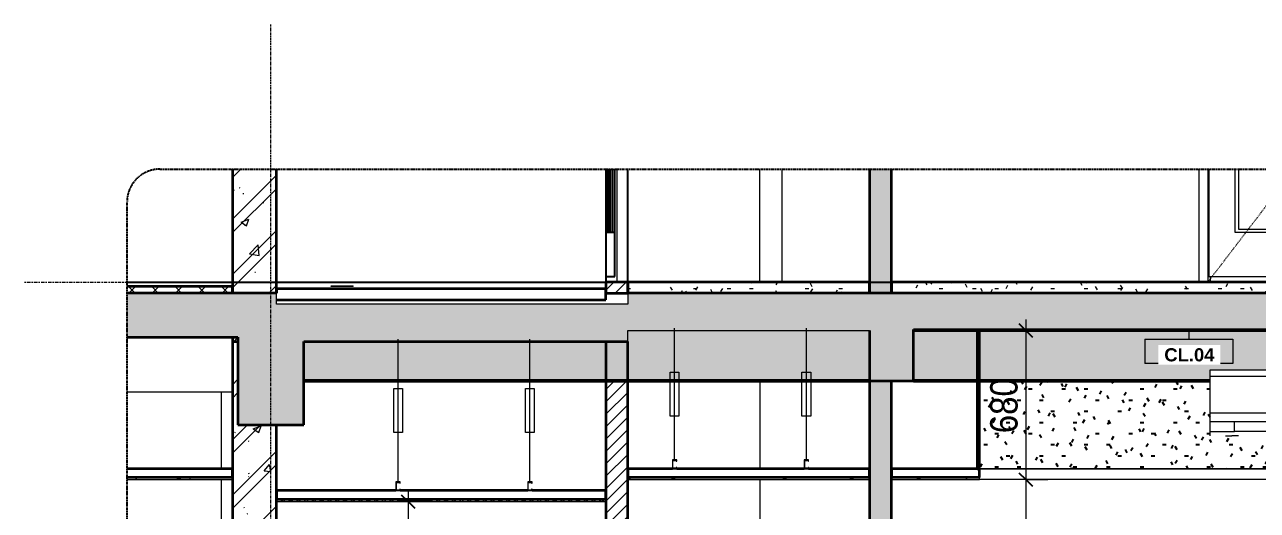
# Model space of a CAD drawing. Header units: millimetres. Extents: x 81424 to 264319, y 405 to 78637.
# Drawn here: x 149980 to 155592, y 4560 to 6774 of the extents above; entities that cross this region are included whole.
import ezdxf

# ---------------------------------------------------------------- set-up
doc = ezdxf.new("R2010")
doc.units = ezdxf.units.MM
for name, pattern in [('Centre', [31.75, 6.35, -4.7625, 15.875, -4.7625]), ('Dash', [6, 3, -3]), ('Grid Line', [22.225, 12.7, -3.175, 3.175, -3.175]), ('Hidden', [7.14375, 4.7625, -2.38125]), ('IMPORT-CENTER _2_', [40.64, 25.4, -5.08, 5.08, -5.08])]:
    doc.linetypes.add(name, pattern=pattern)
for name, color, linetype, lineweight in [('0-6', 130, 'Continuous', 5), ('A-ANNO-DIMS', 211, 'Continuous', 9), ('A-ANNO-DIMS-50', 211, 'Continuous', 9), ('A-CLNG', 13, 'Continuous', 18), ('A-CLNG-1', 250, 'Continuous', 35), ('A-CLNG-2', 7, 'Continuous', 18), ('A-CLNG-FNSH-1', 7, 'Continuous', 18), ('A-CLNG-IDEN', 151, 'Continuous', 9), ('A-CLNG-PATT-1', 7, 'Continuous', 18), ('A-CLNG-PATT-2', 31, 'Continuous', 25), ('A-CLNG-PATT-3', 13, 'Continuous', 18), ('A-CLNG-PATT-4', 9, 'Continuous', 18), ('A-DETL-GENF', 92, 'Continuous', 18), ('A-DETL-GENF-4', 92, 'Hidden', 25), ('A-DETL-GENF-5', 9, 'Continuous', 18), ('A-DETL-GENF-HDLN-1', 7, 'Dash', 18), ('A-DETL-MEDM', 33, 'Continuous', 35), ('A-DETL-THIN', 151, 'Continuous', 18), ('A-DOOR', 31, 'Continuous', 18), ('A-DOOR-1', 7, 'Continuous', 18), ('A-DOOR-3', 50, 'Continuous', 25), ('A-FLOR-FNSH-1', 250, 'Continuous', 35), ('A-FLOR-LEVL-2', 51, 'Centre', 9), ('A-FLOR-PATT-2', 8, 'Continuous', 18), ('A-FLOR-PATT-3', 67, 'Continuous', 18), ('A-WALL', 113, 'Continuous', 18), ('A-WALL-2', 250, 'Continuous', 35), ('A-WALL-3', 7, 'Continuous', 18), ('A-WALL-PATT-1', 9, 'Continuous', 18), ('G-IMPT', 8, 'Continuous', 18), ('G-IMPT-3', 8, 'IMPORT-CENTER _2_', 18), ('M-EQPM', 50, 'Continuous', 18), ('M-EQPM-1', 7, 'Continuous', 18), ('M-EQPM-2', 50, 'Continuous', 25), ('S-BEAM-1', 71, 'Continuous', 5), ('S-BEAM-2', 7, 'Continuous', 18), ('S-BEAM-3', 90, 'Continuous', 50), ('S-COLS-3', 52, 'Continuous', 35), ('S-COLS-5', 7, 'Continuous', 18), ('S-COLS-6', 71, 'Continuous', 5), ('S-COLS-7', 250, 'Continuous', 35), ('S-COLS-8', 9, 'Continuous', 18), ('S-GRID-1', 1, 'Grid Line', 9)]:
    doc.layers.add(name, color=color, linetype=linetype, lineweight=lineweight)
doc.styles.add('Arial_B_3', font='arialbd.ttf', dxfattribs={"height": 60})
doc.styles.add('UTM Avo', font='', dxfattribs={"width": 0.9, "height": 125})
doc.styles.get('UTM Avo').set_extended_font_data('UTM Avo')
doc.dimstyles.new('1_Dim_chi_tiet_2_5', dxfattribs={"dimscale": 304.8, "dimtxt": 124.912619, "dimasz": 0.19685, "dimexe": 0.164042, "dimexo": 0.0625, "dimgap": 0.016404, "dimtad": 1, "dimdec": 0, "dimrnd": 5, "dimzin": 0, "dimdsep": 46, "dimtxsty": 'UTM Avo', "dimblk1": 'OBLIQUE', "dimblk2": 'OBLIQUE', "dimsah": 1, "dimcen": 0.09, "dimdle": 0.164042, "dimazin": 0, "dimtfac": 1, "dimtdec": 4, "dimtix": 1, "dimtmove": 0, "dimatfit": 3, "dimfxl": 0.328084, "dimfxlon": 1, "dimtvp": 1, "dimtolj": 1, "dimtzin": 0, "dimarcsym": 2})
pattern_1 = [(45, (86579.19, 15375), (-28.28427, 28.28427), [])]
pattern_2 = [(0, (86579.19, 15375), (203.2, 50.8), [16.764, -135.636, 16.764, -135.636, -812.8]), (0, (86579.19, 15375), (203.2, 50.8), [-304.8, 16.764, -288.036, 16.764, -135.636, -355.6]), (0, (86579.19, 15375), (203.2, 50.8), [-762, 16.764, -84.836, 16.764, -237.236]), (120, (86655.39, 15400.4), (-145.5941, 150.57636), [16.764, -135.636, 16.764, -135.636, -812.8]), (120, (86655.39, 15400.4), (-145.5941, 150.57636), [-304.8, 16.764, -288.036, 16.764, -135.636, -355.6]), (120, (86655.39, 15400.4), (-145.5941, 150.57636), [-762, 16.764, -84.836, 16.764, -237.236]), (240, (86680.79, 15502), (-57.6059, -201.37636), [16.764, -135.636, 16.764, -135.636, -812.8]), (240, (86680.79, 15502), (-57.6059, -201.37636), [-304.8, 16.764, -288.036, 16.764, -135.636, -355.6]), (240, (86680.79, 15502), (-57.6059, -201.37636), [-762, 16.764, -84.836, 16.764, -237.236])]
pattern_3 = [(0, (86579.19, 15375), (406.4, 101.6), [16.764, -288.036, 16.764, -288.036, -1625.6]), (0, (86579.19, 15375), (406.4, 101.6), [-609.6, 16.764, -592.836, 16.764, -288.036, -711.2]), (0, (86579.19, 15375), (406.4, 101.6), [-1524, 16.764, -186.436, 16.764, -491.236]), (120, (86731.59, 15425.8), (-291.1882, 301.1527), [16.764, -288.036, 16.764, -288.036, -1625.6]), (120, (86731.59, 15425.8), (-291.1882, 301.1527), [-609.6, 16.764, -592.836, 16.764, -288.036, -711.2]), (120, (86731.59, 15425.8), (-291.1882, 301.1527), [-1524, 16.764, -186.436, 16.764, -491.236]), (240, (86782.39, 15629), (-115.2118, -402.7527), [16.764, -288.036, 16.764, -288.036, -1625.6]), (240, (86782.39, 15629), (-115.2118, -402.7527), [-609.6, 16.764, -592.836, 16.764, -288.036, -711.2]), (240, (86782.39, 15629), (-115.2118, -402.7527), [-1524, 16.764, -186.436, 16.764, -491.236])]
pattern_4 = [(50, (154127.92, 15375), (364.368, -31.878), [38.1, -419.1]), (355, (154127.92, 15375), (-70.486, 382.113), [30.48, -335.28]), (100.451, (154158.3, 15372.34), (293.885, 350.233), [32.38, -356.18]), (46.184, (154127.9, 15476.6), (542.158, -84.086), [57.15, -628.65]), (96.636, (154173.1, 15469.6), (474.805, 494.855), [48.57, -534.27]), (351.184, (154127.9, 15476.6), (474.81, 494.85), [45.72, -502.92]), (21, (154178.72, 15451.2), (303.2285, -204.5305), [38.1, -419.1]), (326, (154178.72, 15451.2), (123.604, 368.376), [30.48, -335.28]), (71.451, (154204, 15434.16), (426.834, 163.843), [32.38, -356.18]), (37.5, (154127.92, 15375), (6.1766, 169.1102), [3.353, -327.863, 3.353, -337.007, -336.55]), (37.5, (154127.92, 15375), (6.1766, 169.1102), [-671.576, 3.353, -333.197]), (7.5, (154127.92, 15375), (133.6389, 200.3615), [3.353, -190.703, 3.353, -320.243, -128.27]), (7.5, (154127.92, 15375), (133.6389, 200.3615), [-517.652, 3.353, -124.917]), (327.5, (154014.64, 15375), (271.1818, -11.4584), [3.353, -123.647, 3.353, -392.887, -525.78]), (327.5, (154014.64, 15375), (271.1818, -11.4584), [-523.24, 3.353, -522.427]), (317.5, (153963.84, 15375), (296.2585, 50.853), [3.353, -161.747, 3.353, -259.791, -373.38]), (317.5, (153963.84, 15375), (296.2585, 50.853), [-428.244, 3.353, -370.027]), (45, (154127.92, 15375), (-125.7236, 125.7236), []), (45, (154127.92, 15565.5), (-125.7236, 125.7236), [])]

# ---------------------------------------------------------------- blocks, each defined once
blk = doc.blocks.new('NCV_TKTC_KET CAU_rvt-6-TKCS_CĂN HỘ LOẠI 4 - MẶT CẮT 5')
at = {"layer": 'S-BEAM-1'}
blk.add_hatch(color=256, dxfattribs=at).paths.add_polyline_path([(83951.6, 5150), (85182.6, 5150), (85182.6, 5380), (85177.6, 5380), (85177.6, 5330), (83702.6, 5330), (83702.6, 5150), (83868.8, 5150)])
h = blk.add_hatch(color=256, dxfattribs=at)
h.paths.add_polyline_path([(88627.6, 5150), (88887.6, 5150), (88887.6, 5200), (89059.7, 5200), (89067.5, 5197), (89074.4, 5192.1), (89079.7, 5185.7), (89083.3, 5178.2), (89084.9, 5170), (89084.9, 5150), (91552.6, 5150), (91552.6, 5385), (86477.6, 5385), (86477.6, 5150), (87827.6, 5150), (87827.6, 5200), (88627.6, 5200), (88627.6, 5170)])
h.paths.add_polyline_path([(85211.7, 5150), (86277.6, 5150), (86277.6, 5380), (85182.6, 5380), (85182.6, 5150)])
at = {"layer": 'A-FLOR-FNSH-1'}
for p, q in [((83377.6, 5350), (83377.6, 5330)), ((86477.6, 5380), (91602.6, 5380)), ((83377.6, 5330), (83402.6, 5330))]:
    blk.add_line(p, q, dxfattribs=at)
at = {"layer": 'S-BEAM-2'}
blk.add_line((82897.6, 5100), (83377.6, 5100), dxfattribs=at)
at = {"layer": 'S-BEAM-3'}
for p, q in [((83702.6, 5150), (85182.6, 5150)), ((85182.6, 5150), (86277.6, 5150)), ((86477.6, 5150), (87827.6, 5150))]:
    blk.add_line(p, q, dxfattribs=at)
at = {"layer": 'S-COLS-5'}
for p, q in [((83327.6, 4750), (83327.6, 5100)), ((83327.6, 2180), (83327.6, 4700))]:
    blk.add_line(p, q, dxfattribs=at)
blk = doc.blocks.new('DOOR_CW_01 CANH MO-PANEL KINH - DIW_01-900x2200-CỬA GỖ VÂN LAMINATE-553393-TKCS_CĂN HỘ LOẠI 4 - MẶT CẮT 5')
at = {"layer": 'A-DETL-GENF-HDLN-1'}
blk.add_line((87817.6, 5600), (88211.2, 6115.3), dxfattribs=at)
at = {"layer": 'A-DOOR-1'}
for p, q in [((87777.6, 5600), (87777.6, 6115.3)), ((87817.6, 6115.3), (87817.6, 5600)), ((87822.6, 6115.3), (87822.6, 5626)), ((87942.6, 5826), (87942.6, 6115.3)), ((87957.6, 6115.3), (87957.6, 5841)), ((88497.6, 5841), (88497.6, 6115.3)), ((88512.6, 6115.3), (88512.6, 5826)), ((88632.6, 5626), (88632.6, 6115.3)), ((88637.6, 5600), (88637.6, 6115.3)), ((88677.6, 6115.3), (88677.6, 5600)), ((87957.6, 5841), (88497.6, 5841)), ((88512.6, 5826), (87942.6, 5826)), ((87822.6, 5626), (88632.6, 5626)), ((87827.6, 5626), (87827.6, 5600)), ((88627.6, 5626), (88627.6, 5600))]:
    blk.add_line(p, q, dxfattribs=at)
blk = doc.blocks.new('DOOR_CW_01 CANH MO-PANEL KINH - DIG_02-800x2200-CỬA NHÔM KÍNH-400864-TKCS_CĂN HỘ LOẠI 4 - MẶT CẮT 5')
at = {"layer": 'A-DOOR-1'}
for p, q in [((85077.6, 6115.3), (85077.6, 5600)), ((85127.6, 6115.3), (85127.6, 5600)), ((85177.6, 6115.3), (85177.6, 5600))]:
    blk.add_line(p, q, dxfattribs=at)
at = {"layer": 'A-DOOR-3'}
for p, q in [((85077.6, 6115.3), (85077.6, 5600)), ((85077.6, 6115.3), (85077.6, 5600)), ((85087.6, 5826), (85087.6, 6115.3)), ((85097.6, 5826), (85097.6, 6115.3)), ((85107.6, 5826), (85107.6, 6115.3)), ((85117.6, 5626), (85117.6, 6115.3)), ((85177.6, 5600), (85177.6, 6115.3)), ((85177.6, 5600), (85177.6, 6115.3)), ((85117.6, 5826), (85077.6, 5826)), ((85077.6, 5626), (85117.6, 5626))]:
    blk.add_line(p, q, dxfattribs=at)
blk = doc.blocks.new('THU NUOC - THU NUOC-455054-TKCS_CĂN HỘ LOẠI 4 - MẶT CẮT 5')
at = {"layer": 'M-EQPM-1'}
for p, q in [((83827.564287, 5583.175), (83927.564287, 5583.175)), ((83827.564287, 5580), (83827.564287, 5583.175)), ((83927.564287, 5580), (83827.564287, 5580)), ((83927.564287, 5580), (83927.564287, 5583.175))]:
    blk.add_line(p, q, dxfattribs=at)
blk = doc.blocks.new('NCV_TKTC_TANG 2_rvt-6-TKCS_CĂN HỘ LOẠI 4 - MẶT CẮT 5')
at = {"layer": 'A-FLOR-PATT-3'}
h = blk.add_hatch(dxfattribs=at)
h.set_pattern_fill('FP_25', color=256, style=0, pattern_type=2)
h.set_pattern_definition(pattern_2)
h.paths.add_polyline_path([(85777.7, 5550), (86277.6, 5550), (86277.6, 5600), (85177.6, 5600), (85177.6, 5550), (85211.7, 5550)])
h = blk.add_hatch(dxfattribs=at)
h.set_pattern_fill('FP_25', color=256, style=0, pattern_type=2)
h.set_pattern_definition(pattern_2)
h.paths.add_polyline_path([(87731.8, 5550), (88777.6, 5550), (88777.6, 5600), (86377.6, 5600), (86377.6, 5550), (86852.3, 5550)])
at = {"layer": 'A-WALL-PATT-1'}
h = blk.add_hatch(dxfattribs=at)
h.set_pattern_fill('FP_23', color=256, style=0, pattern_type=2)
h.set_pattern_definition(pattern_1)
h.paths.add_polyline_path([(85177.6, 5550), (85177.6, 5600), (85077.6, 5600), (85077.6, 5550)])
at = {"layer": 'S-COLS-6'}
blk.add_hatch(color=256, dxfattribs=at).paths.add_polyline_path([(86377.6, 5550), (86377.6, 6115.3), (86277.6, 6115.3), (86277.6, 5550)])
at = {"layer": 'A-FLOR-FNSH-1'}
for p, q in [((85077.6, 5570), (83577.6, 5570)), ((83577.6, 5570), (83577.6, 5550)), ((85077.6, 5520), (85077.6, 5570)), ((86277.6, 5600), (85177.6, 5600)), ((85177.6, 5600), (85177.6, 5550)), ((86277.6, 5550), (86277.6, 5600)), ((88777.6, 5600), (86377.6, 5600)), ((86377.6, 5600), (86377.6, 5550)), ((83577.6, 5520), (85077.6, 5520))]:
    blk.add_line(p, q, dxfattribs=at)
at = {"layer": 'A-WALL-2'}
for p, q in [((86277.6, 6115.3), (86277.6, 5550)), ((86377.6, 5550), (86377.6, 6115.3)), ((85177.6, 5600), (85077.6, 5600)), ((85077.6, 5600), (85077.6, 5550)), ((85177.6, 5550), (85177.6, 5600)), ((85077.6, 5550), (85177.6, 5550))]:
    blk.add_line(p, q, dxfattribs=at)
at = {"layer": 'A-WALL-3'}
for p, q in [((87777.6, 5700), (87777.6, 6115.3)), ((87777.6, 5600), (87777.6, 5700))]:
    blk.add_line(p, q, dxfattribs=at)
at = {"layer": 'S-COLS-7'}
for p, q in [((86277.6, 6115.3), (86277.6, 5550)), ((86377.6, 5550), (86377.6, 6115.3))]:
    blk.add_line(p, q, dxfattribs=at)
at = {"layer": 'A-DOOR'}
for name in ['DOOR_CW_01 CANH MO-PANEL KINH - DIG_02-800x2200-CỬA NHÔM KÍNH-400864-TKCS_CĂN HỘ LOẠI 4 - MẶT CẮT 5', 'DOOR_CW_01 CANH MO-PANEL KINH - DIW_01-900x2200-CỬA GỖ VÂN LAMINATE-553393-TKCS_CĂN HỘ LOẠI 4 - MẶT CẮT 5']:
    blk.add_blockref(name, (0, 0), dxfattribs=at)
at = {"layer": 'M-EQPM'}
blk.add_blockref('THU NUOC - THU NUOC-455054-TKCS_CĂN HỘ LOẠI 4 - MẶT CẮT 5', (0, 0), dxfattribs=at)
blk = doc.blocks.new('CL_01-VÁCH DỰNG THẠCH CAO CĂN HỘ LOẠI 5 - CL_01-VÁCH DỰNG THẠCH CAO CĂN HỘ LOẠI 3-821210-TKCS_CĂN HỘ LOẠI 4 - MẶT CẮT 5')
at = {"layer": 'A-CLNG-PATT-1'}
h = blk.add_hatch(dxfattribs=at)
h.set_pattern_fill('FP_27', color=256, style=0, pattern_type=2)
h.set_pattern_definition(pattern_3)
h.paths.add_polyline_path([(86777.6, 4750), (86777.6, 5150), (86767.6, 5150), (86767.6, 4750)])
at = {"layer": 'A-CLNG-PATT-2'}
h = blk.add_hatch(dxfattribs=at)
h.set_pattern_fill('FP_25', color=256, style=0, pattern_type=2)
h.set_pattern_definition(pattern_2)
h.paths.add_polyline_path([(87939.6, 4750), (88777.6, 4750), (88777.6, 5150), (88627.6, 5150), (88627.6, 4900), (87827.6, 4900), (87827.6, 5150), (86777.6, 5150), (86777.6, 4750), (87827.6, 4750)])
h = blk.add_hatch(dxfattribs=at)
h.set_pattern_fill('FP_25', color=256, style=0, pattern_type=2)
h.set_pattern_definition(pattern_2)
h.paths.add_polyline_path([(88991.9, 4750), (91527.6, 4750), (91527.6, 5150), (89084.9, 5150), (89084.9, 5004.1), (89081.5, 4983.6), (89072.9, 4964.8), (89041, 4919.1), (89032.5, 4911.1), (89022.6, 4905), (89011.5, 4901.3), (88999.9, 4900), (88887.6, 4900), (88887.6, 5150), (88877.6, 5150), (88877.6, 4750), (88887.6, 4750)])
at = {"layer": 'A-CLNG-1'}
for p, q in [((86777.6, 5380), (86767.6, 5380)), ((86767.6, 5380), (86767.6, 4750)), ((86777.6, 4750), (86777.6, 5380)), ((86767.6, 4750), (86777.6, 4750))]:
    blk.add_line(p, q, dxfattribs=at)
at = {"layer": 'A-CLNG-2'}
for p, q in [((88777.6, 4750), (86777.6, 4750)), ((91527.6, 4750), (88887.6, 4750))]:
    blk.add_line(p, q, dxfattribs=at)
blk = doc.blocks.new('Air_Conditioner_on_wall_20381 - Air_Conditioner_on_wall_20381-V92-TKCS_CĂN HỘ LOẠI 4 - MẶT CẮT 5')
at = {"layer": 'M-EQPM-1'}
for p, q in [((87827.6, 5170), (87827.6, 5200)), ((87827.6, 5200), (88627.6, 5200)), ((87827.6, 5004.1), (87827.6, 5170)), ((88627.6, 5170), (87827.6, 5170)), ((88627.6, 5200), (88627.6, 5170)), ((88627.6, 5170), (88627.6, 5004.1)), ((87827.6, 4964.8), (87827.6, 5004.1)), ((87827.6, 5004.1), (88627.6, 5004.1)), ((88627.6, 5004.1), (88627.6, 4964.8)), ((87827.6, 4919.1), (87827.6, 4964.8)), ((87827.6, 4964.8), (87939.6, 4964.8)), ((87939.6, 4964.8), (88607.6, 4964.8)), ((87939.6, 4919.1), (87939.6, 4964.8)), ((88607.6, 4964.8), (88627.6, 4964.8)), ((88607.6, 4964.8), (88607.6, 4919.1)), ((88627.6, 4964.8), (88627.6, 4919.1)), ((87827.6, 4900), (87827.6, 4919.1)), ((87827.6, 4919.1), (87939.6, 4919.1)), ((87897.6, 4900), (87927.6, 4900)), ((87957.5, 4900), (87927.6, 4900)), ((88607.6, 4919.1), (87939.6, 4919.1)), ((88097.6, 4900), (88127.6, 4900)), ((88157.5, 4900), (88127.6, 4900)), ((88297.6, 4900), (88327.6, 4900)), ((88357.5, 4900), (88327.6, 4900)), ((88497.6, 4900), (88527.6, 4900)), ((88557.5, 4900), (88527.6, 4900)), ((88607.6, 4919.1), (88627.6, 4919.1)), ((88627.6, 4919.1), (88627.6, 4900))]:
    blk.add_line(p, q, dxfattribs=at)
blk = doc.blocks.new('NCV_TKTC_TANG 1_rvt-6-TKCS_CĂN HỘ LOẠI 4 - MẶT CẮT 5')
at = {"layer": 'A-CLNG-PATT-1'}
h = blk.add_hatch(dxfattribs=at)
h.set_pattern_fill('FP_27', color=256, style=0, pattern_type=2)
h.set_pattern_definition(pattern_3)
h.paths.add_polyline_path([(85777.7, 4700), (86277.6, 4700), (86277.6, 4710), (85177.6, 4710), (85177.6, 4700), (85211.7, 4700)])
h = blk.add_hatch(dxfattribs=at)
h.set_pattern_fill('FP_27', color=256, style=0, pattern_type=2)
h.set_pattern_definition(pattern_3)
h.paths.add_polyline_path([(86377.6, 4700), (86777.6, 4700), (86777.6, 4710), (86377.6, 4710)])
at = {"layer": 'A-CLNG-PATT-4'}
h = blk.add_hatch(dxfattribs=at)
h.set_pattern_fill('FP_26', color=256, style=0, pattern_type=2)
h.set_pattern_definition([(45, (86579.19, 15375), (-17.67767, 17.67767), []), (135, (86579.19, 15375), (-17.67767, -17.67767), [])])
h.paths.add_polyline_path([(85077.6, 4600), (85077.6, 4610), (83577.6, 4610), (83577.6, 4600), (84581.6, 4600)])
at = {"layer": 'A-WALL-PATT-1'}
h = blk.add_hatch(dxfattribs=at)
h.set_pattern_fill('FP_23', color=256, style=0, pattern_type=2)
h.set_pattern_definition(pattern_1)
h.paths.add_polyline_path([(85077.6, 2150), (85177.6, 2150), (85177.6, 2200), (85077.6, 2200), (85077.6, 2170)])
h.paths.add_polyline_path([(85077.6, 4400), (85177.6, 4400), (85177.6, 5150), (85077.6, 5150), (85077.6, 4410)])
h.paths.add_polyline_path([(85087.6, 4410), (85087.6, 4520), (85167.6, 4520), (85167.6, 4410)])
at = {"layer": 'S-COLS-6'}
blk.add_hatch(color=256, dxfattribs=at).paths.add_polyline_path([(86377.6, 2150), (86377.6, 5150), (86277.6, 5150), (86277.6, 2150)])
at = {"layer": 'A-CLNG-1'}
for p, q in [((85380.1, 4750), (85177.6, 4750)), ((85177.6, 4750), (85177.6, 4710)), ((85980.1, 4750), (85400.1, 4750)), ((86277.6, 4750), (86000.1, 4750)), ((86277.6, 4710), (86277.6, 4750)), ((86777.6, 4750), (86377.6, 4750)), ((86377.6, 4750), (86377.6, 4710)), ((86777.6, 4710), (86777.6, 4750)), ((86277.6, 4710), (85177.6, 4710)), ((86777.6, 4710), (86377.6, 4710)), ((84121.7, 4650), (83577.6, 4650)), ((83577.6, 4650), (83577.6, 4610)), ((85077.6, 4610), (83577.6, 4610)), ((84721.7, 4650), (84141.7, 4650)), ((85077.6, 4650), (84741.7, 4650)), ((85077.6, 4610), (85077.6, 4650))]:
    blk.add_line(p, q, dxfattribs=at)
at = {"layer": 'A-CLNG-2'}
for p, q in [((86777.6, 4750), (88777.6, 4750)), ((88777.6, 4700), (86777.6, 4700))]:
    blk.add_line(p, q, dxfattribs=at)
at = {"layer": 'A-CLNG-FNSH-1'}
for p, q in [((85177.6, 4710), (85177.6, 4700)), ((85177.6, 4700), (86277.6, 4700)), ((86277.6, 4700), (86277.6, 4710)), ((86377.6, 4710), (86377.6, 4700)), ((86377.6, 4700), (86777.6, 4700)), ((86777.6, 4700), (86777.6, 4710)), ((83577.6, 4610), (83577.6, 4600)), ((85077.6, 4600), (85077.6, 4610)), ((83577.6, 4600), (85077.6, 4600))]:
    blk.add_line(p, q, dxfattribs=at)
at = {"layer": 'A-WALL-2'}
for p, q in [((85077.6, 5330), (85077.6, 4400)), ((85177.6, 4400), (85177.6, 5330)), ((86277.6, 5150), (86277.6, 2150)), ((86377.6, 2150), (86377.6, 5150))]:
    blk.add_line(p, q, dxfattribs=at)
at = {"layer": 'S-COLS-7'}
for p, q in [((86277.6, 5150), (86277.6, 2150)), ((86377.6, 2150), (86377.6, 5150))]:
    blk.add_line(p, q, dxfattribs=at)
at = {"layer": 'A-CLNG'}
blk.add_blockref('CL_01-VÁCH DỰNG THẠCH CAO CĂN HỘ LOẠI 5 - CL_01-VÁCH DỰNG THẠCH CAO CĂN HỘ LOẠI 3-821210-TKCS_CĂN HỘ LOẠI 4 - MẶT CẮT 5', (0, 0), dxfattribs=at)
at = {"layer": 'M-EQPM'}
blk.add_blockref('Air_Conditioner_on_wall_20381 - Air_Conditioner_on_wall_20381-V92-TKCS_CĂN HỘ LOẠI 4 - MẶT CẮT 5', (0, 0), dxfattribs=at)
blk = doc.blocks.new('TKTC_XREF_251221_MB TANG 2-7 - TKTC_XREF_260130_MB TANG 2-5_dwg_THU NUOC - THU NUOC-444531-TKCS_MB TẦNG 1-4746804-TKCS_CĂN HỘ LOẠI 4 - MẶT CẮT 5')
at = {"layer": 'G-IMPT'}
for p, q in [((86678.6, 5600), (86528.6, 5600)), ((86528.6, 5600), (86678.6, 5600)), ((86653.6, 5600), (86553.6, 5600)), ((86553.6, 5600), (86653.6, 5600)), ((86648.6, 5600), (86558.6, 5600)), ((86558.6, 5600), (86648.6, 5600)), ((86558.6, 5600), (86648.6, 5600)), ((86648.6, 5600), (86558.6, 5600)), ((86571.5, 5600), (86571.5, 5600)), ((86571.5, 5600), (86571.5, 5600)), ((86571.5, 5600), (86571.5, 5600)), ((86571.5, 5600), (86595.6, 5600)), ((86595.6, 5600), (86571.5, 5600)), ((86635.7, 5600), (86571.5, 5600)), ((86571.5, 5600), (86635.7, 5600)), ((86635.7, 5600), (86571.5, 5600)), ((86571.5, 5600), (86635.7, 5600)), ((86583.8, 5600), (86583.8, 5600)), ((86583.8, 5600), (86583.8, 5600)), ((86623.3, 5600), (86583.8, 5600)), ((86583.8, 5600), (86623.3, 5600)), ((86623.3, 5600), (86583.8, 5600)), ((86583.8, 5600), (86623.3, 5600)), ((86593.8, 5600), (86593.8, 5600)), ((86593.8, 5600), (86593.8, 5600)), ((86613.4, 5600), (86593.8, 5600)), ((86593.8, 5600), (86613.4, 5600)), ((86613.4, 5600), (86593.8, 5600)), ((86593.8, 5600), (86613.4, 5600)), ((86635.7, 5600), (86611.6, 5600)), ((86611.6, 5600), (86635.7, 5600)), ((86613.4, 5600), (86613.4, 5600)), ((86613.4, 5600), (86613.4, 5600)), ((86623.3, 5600), (86623.3, 5600)), ((86623.3, 5600), (86623.3, 5600)), ((86635.7, 5600), (86635.7, 5600)), ((86635.7, 5600), (86635.7, 5600)), ((86635.7, 5600), (86635.7, 5600))]:
    blk.add_line(p, q, dxfattribs=at)
blk = doc.blocks.new('TKTC_XREF_251221_MB TANG 2-7 - TKTC_XREF_260130_MB TANG 2-5_dwg_$cc-4746805-TKCS_CĂN HỘ LOẠI 4 - MẶT CẮT 5')
at = {"layer": 'G-IMPT-3'}
for p, q in [((86663.2, 5600), (86510.2, 5600)), ((86586.7, 5600), (86586.7, 5600))]:
    blk.add_line(p, q, dxfattribs=at)
at = {"layer": 'M-EQPM'}
for p, q in [((86529.9, 5600), (86529.9, 5600)), ((86586.7, 5600), (86574.2, 5600)), ((86574.2, 5600), (86586.7, 5600)), ((86586.7, 5600), (86640.8, 5600)), ((86640.8, 5600), (86586.7, 5600)), ((86586.7, 5600), (86599.3, 5600)), ((86599.3, 5600), (86586.7, 5600))]:
    blk.add_line(p, q, dxfattribs=at)
blk = doc.blocks.new('TKTC_XREF_251221_MB TANG 2-7 - TKTC_XREF_260130_MB TANG 2-5_dwg_CUM U_DN100-4746799-TKCS_CĂN HỘ LOẠI 4 - MẶT CẮT 5')
at = {"layer": 'G-IMPT'}
for p, q in [((86507.8, 5600), (86508.8, 5600)), ((86508.8, 5600), (86507.8, 5600)), ((86507.9, 5600), (86508.8, 5600)), ((86508.8, 5600), (86507.9, 5600)), ((86514.2, 5600), (86508.8, 5600)), ((86508.8, 5600), (86514.2, 5600)), ((86514.2, 5600), (86508.8, 5600)), ((86508.8, 5600), (86514.2, 5600)), ((86515.2, 5600), (86515.2, 5600)), ((86515.2, 5600), (86515.2, 5600)), ((86515.2, 5600), (86520, 5600)), ((86520, 5600), (86515.2, 5600)), ((86520, 5600), (86515.2, 5600)), ((86520, 5600), (86515.2, 5600)), ((86515.2, 5600), (86520, 5600)), ((86520, 5600), (86515.2, 5600)), ((86520, 5600), (86515.2, 5600)), ((86520, 5600), (86515.2, 5600)), ((86520, 5600), (86521.9, 5600)), ((86521.9, 5600), (86520, 5600)), ((86520, 5600), (86521.9, 5600)), ((86521.9, 5600), (86520, 5600)), ((86521.9, 5600), (86586.7, 5600)), ((86521.9, 5600), (86586.7, 5600)), ((86521.9, 5600), (86586.7, 5600)), ((86521.9, 5600), (86586.7, 5600)), ((86586.7, 5600), (86646.1, 5600)), ((86646.1, 5600), (86586.7, 5600)), ((86586.7, 5600), (86586.7, 5600)), ((86586.7, 5600), (86653.8, 5600)), ((86653.8, 5600), (86586.7, 5600))]:
    blk.add_line(p, q, dxfattribs=at)
blk = doc.blocks.new('TKTC_XREF_251221_MB TANG 2-7 - TKTC_XREF_260130_MB TANG 2-5_dwg_$cc-4746806-TKCS_CĂN HỘ LOẠI 4 - MẶT CẮT 5')
at = {"layer": 'G-IMPT-3'}
for p, q in [((86635.2, 5600), (86514.1, 5600)), ((86574.3, 5600), (86574.9, 5600))]:
    blk.add_line(p, q, dxfattribs=at)
at = {"layer": 'M-EQPM'}
for p, q in [((86529.6, 5600), (86529.6, 5600)), ((86574.6, 5600), (86574.4, 5600)), ((86574.4, 5600), (86574.9, 5600)), ((86574.9, 5600), (86574.6, 5600))]:
    blk.add_line(p, q, dxfattribs=at)
blk = doc.blocks.new('TKTC_XREF_251221_MB TANG 2-7 - TKTC_XREF_260130_MB TANG 2-5_dwg_CUM U_DN100-4746796-TKCS_CĂN HỘ LOẠI 4 - MẶT CẮT 5')
at = {"layer": 'G-IMPT'}
for p, q in [((86510.6, 5600), (86511.4, 5600)), ((86511.4, 5600), (86510.6, 5600)), ((86510.6, 5600), (86510.6, 5600)), ((86510.7, 5600), (86511.5, 5600)), ((86511.5, 5600), (86510.7, 5600)), ((86510.7, 5600), (86510.7, 5600)), ((86512.6, 5600), (86512.6, 5600)), ((86512.7, 5600), (86512.7, 5600)), ((86514.1, 5600), (86514.1, 5600)), ((86514.2, 5600), (86514.2, 5600)), ((86515.6, 5600), (86515.7, 5600)), ((86515.8, 5600), (86515.8, 5600)), ((86516.4, 5600), (86516.4, 5600)), ((86516.4, 5600), (86516.4, 5600)), ((86516.4, 5600), (86516.4, 5600)), ((86520.2, 5600), (86516.4, 5600)), ((86520.2, 5600), (86516.4, 5600)), ((86516.5, 5600), (86516.5, 5600)), ((86516.5, 5600), (86516.5, 5600)), ((86516.5, 5600), (86516.5, 5600)), ((86520.3, 5600), (86516.5, 5600)), ((86520.3, 5600), (86516.5, 5600)), ((86521.7, 5600), (86573, 5600)), ((86521.8, 5600), (86573.2, 5600)), ((86573.1, 5600), (86573, 5600)), ((86573.1, 5600), (86573, 5600)), ((86573.2, 5600), (86573, 5600))]:
    blk.add_line(p, q, dxfattribs=at)
at = {"layer": 'G-IMPT', "flags": 128}
for points in [[(86515.6, 5600), (86511.4, 5600), (86511.4, 5600), (86515.7, 5600)], [(86515.8, 5600), (86511.5, 5600), (86511.5, 5600), (86515.8, 5600)], [(86516.4, 5600), (86520.2, 5600), (86520.2, 5600), (86516.4, 5600)], [(86516.5, 5600), (86520.3, 5600), (86520.3, 5600), (86516.5, 5600)], [(86520.2, 5600), (86520.2, 5600), (86521.7, 5600), (86521.7, 5600), (86520.2, 5600), (86520.2, 5600)], [(86520.3, 5600), (86520.3, 5600), (86521.8, 5600), (86521.8, 5600), (86520.3, 5600), (86520.3, 5600)], [(86521.7, 5600), (86573, 5600), (86573, 5600)], [(86521.8, 5600), (86573.1, 5600), (86573.1, 5600)]]:
    blk.add_lwpolyline(points, dxfattribs=at)
blk = doc.blocks.new('TKTC_XREF_251221_MB TANG 2-7 - TKTC_XREF_251221_MB TANG 2-7-2039446-TKCS_CĂN HỘ LOẠI 4 - MẶT CẮT 5')
at = {"layer": 'M-EQPM'}
for p, q in [((86521.7, 5600), (86481.9, 5600)), ((86481.9, 5600), (86521.7, 5600)), ((86671.5, 5600), (86521.8, 5600)), ((86521.8, 5600), (86671.5, 5600))]:
    blk.add_line(p, q, dxfattribs=at)
at = {"layer": 'M-EQPM-2'}
for p, q in [((82897.6, 5600), (83727.6, 5600)), ((83727.6, 5600), (86277.6, 5600)), ((86277.6, 5600), (92357.6, 5600))]:
    blk.add_line(p, q, dxfattribs=at)
for name in ['TKTC_XREF_251221_MB TANG 2-7 - TKTC_XREF_260130_MB TANG 2-5_dwg_CUM U_DN100-4746799-TKCS_CĂN HỘ LOẠI 4 - MẶT CẮT 5', 'TKTC_XREF_251221_MB TANG 2-7 - TKTC_XREF_260130_MB TANG 2-5_dwg_$cc-4746805-TKCS_CĂN HỘ LOẠI 4 - MẶT CẮT 5', 'TKTC_XREF_251221_MB TANG 2-7 - TKTC_XREF_260130_MB TANG 2-5_dwg_CUM U_DN100-4746796-TKCS_CĂN HỘ LOẠI 4 - MẶT CẮT 5', 'TKTC_XREF_251221_MB TANG 2-7 - TKTC_XREF_260130_MB TANG 2-5_dwg_$cc-4746806-TKCS_CĂN HỘ LOẠI 4 - MẶT CẮT 5', 'TKTC_XREF_251221_MB TANG 2-7 - TKTC_XREF_260130_MB TANG 2-5_dwg_THU NUOC - THU NUOC-444531-TKCS_MB TẦNG 1-4746804-TKCS_CĂN HỘ LOẠI 4 - MẶT CẮT 5']:
    blk.add_blockref(name, (0, 0))
blk = doc.blocks.new('BORDER VIEW - BORDER VIEW-2586024-TKCS_CĂN HỘ LOẠI 4 - MẶT CẮT 5')
at = {"layer": 'A-DETL-GENF-4'}
for p, q in [((83047.6, 6115.3), (92207.6, 6115.3)), ((82897.6, 1730), (82897.6, 5965.3))]:
    blk.add_line(p, q, dxfattribs=at)
blk.add_arc((83047.6, 5965.3), 150, 90, 180, dxfattribs=at)
blk = doc.blocks.new('Repeating Detail - THANH TREO TRẦN 600-354052-TKCS_CĂN HỘ LOẠI 4 - MẶT CẮT 5')
at = {"layer": 'A-DETL-GENF'}
for points in [[(85397.6, 4750), (85400.1, 4750), (85400.1, 4756), (85397.6, 4756), (85397.6, 4752.5), (85382.6, 4752.5), (85382.6, 4787.5), (85397.6, 4787.5), (85397.6, 4784), (85400.1, 4784), (85400.1, 4790), (85380.1, 4790), (85380.1, 4750), (85382.6, 4750)], [(85997.6, 4750), (86000.1, 4750), (86000.1, 4756), (85997.6, 4756), (85997.6, 4752.5), (85982.6, 4752.5), (85982.6, 4787.5), (85997.6, 4787.5), (85997.6, 4784), (86000.1, 4784), (86000.1, 4790), (85980.1, 4790), (85980.1, 4750), (85982.6, 4750)]]:
    blk.add_hatch(color=256, dxfattribs=at).paths.add_polyline_path(points)
for p, q in [((85390.1, 4790), (85390.1, 5390)), ((85990.1, 4790), (85990.1, 5390)), ((85370.1, 5190), (85410.1, 5190)), ((85370.1, 4990), (85370.1, 5190)), ((85410.1, 5190), (85410.1, 4990)), ((85970.1, 5190), (86010.1, 5190)), ((85970.1, 4990), (85970.1, 5190)), ((86010.1, 5190), (86010.1, 4990)), ((85410.1, 4990), (85370.1, 4990)), ((86010.1, 4990), (85970.1, 4990)), ((85400.1, 4790), (85380.1, 4790)), ((85380.1, 4790), (85380.1, 4750)), ((85400.1, 4790), (85380.1, 4790)), ((85380.1, 4790), (85380.1, 4750)), ((85382.6, 4787.5), (85397.6, 4787.5)), ((85382.6, 4752.5), (85382.6, 4787.5)), ((85382.6, 4752.5), (85382.6, 4787.5)), ((85382.6, 4787.5), (85397.6, 4787.5)), ((85397.6, 4787.5), (85397.6, 4784)), ((85397.6, 4787.5), (85397.6, 4784)), ((85397.6, 4784), (85400.1, 4784)), ((85397.6, 4784), (85400.1, 4784)), ((85400.1, 4784), (85400.1, 4790)), ((85400.1, 4784), (85400.1, 4790)), ((86000.1, 4790), (85980.1, 4790)), ((85980.1, 4790), (85980.1, 4750)), ((86000.1, 4790), (85980.1, 4790)), ((85980.1, 4790), (85980.1, 4750)), ((85982.6, 4787.5), (85997.6, 4787.5)), ((85982.6, 4752.5), (85982.6, 4787.5)), ((85982.6, 4752.5), (85982.6, 4787.5)), ((85982.6, 4787.5), (85997.6, 4787.5)), ((85997.6, 4787.5), (85997.6, 4784)), ((85997.6, 4787.5), (85997.6, 4784)), ((85997.6, 4784), (86000.1, 4784)), ((85997.6, 4784), (86000.1, 4784)), ((86000.1, 4784), (86000.1, 4790)), ((86000.1, 4784), (86000.1, 4790)), ((85380.1, 4750), (85400.1, 4750)), ((85380.1, 4750), (85400.1, 4750)), ((85397.6, 4752.5), (85382.6, 4752.5)), ((85397.6, 4752.5), (85382.6, 4752.5)), ((85400.1, 4756), (85397.6, 4756)), ((85397.6, 4756), (85397.6, 4752.5)), ((85400.1, 4756), (85397.6, 4756)), ((85397.6, 4756), (85397.6, 4752.5)), ((85400.1, 4750), (85400.1, 4756)), ((85400.1, 4750), (85400.1, 4756)), ((85980.1, 4750), (86000.1, 4750)), ((85980.1, 4750), (86000.1, 4750)), ((85997.6, 4752.5), (85982.6, 4752.5)), ((85997.6, 4752.5), (85982.6, 4752.5)), ((86000.1, 4756), (85997.6, 4756)), ((85997.6, 4756), (85997.6, 4752.5)), ((86000.1, 4756), (85997.6, 4756)), ((85997.6, 4756), (85997.6, 4752.5)), ((86000.1, 4750), (86000.1, 4756)), ((86000.1, 4750), (86000.1, 4756))]:
    blk.add_line(p, q, dxfattribs=at)
blk = doc.blocks.new('Repeating Detail - THANH TREO TRẦN 650-4103126-TKCS_CĂN HỘ LOẠI 4 - MẶT CẮT 5')
at = {"layer": 'A-DETL-GENF'}
for points in [[(84141.7, 4650), (84141.7, 4656), (84139.2, 4656), (84139.2, 4652.5), (84124.2, 4652.5), (84124.2, 4687.5), (84139.2, 4687.5), (84139.2, 4684), (84141.7, 4684), (84141.7, 4690), (84121.7, 4690), (84121.7, 4650), (84139.2, 4650)], [(84741.7, 4650), (84741.7, 4656), (84739.2, 4656), (84739.2, 4652.5), (84724.2, 4652.5), (84724.2, 4687.5), (84739.2, 4687.5), (84739.2, 4684), (84741.7, 4684), (84741.7, 4690), (84721.7, 4690), (84721.7, 4650), (84739.2, 4650)]]:
    blk.add_hatch(color=256, dxfattribs=at).paths.add_polyline_path(points)
for p, q in [((84131.7, 4690), (84131.7, 5340)), ((84731.7, 4690), (84731.7, 5340)), ((84111.7, 5115), (84151.7, 5115)), ((84111.7, 4915), (84111.7, 5115)), ((84151.7, 5115), (84151.7, 4915)), ((84711.7, 5115), (84751.7, 5115)), ((84711.7, 4915), (84711.7, 5115)), ((84751.7, 5115), (84751.7, 4915)), ((84151.7, 4915), (84111.7, 4915)), ((84751.7, 4915), (84711.7, 4915)), ((84141.7, 4690), (84121.7, 4690)), ((84121.7, 4690), (84121.7, 4650)), ((84141.7, 4690), (84121.7, 4690)), ((84121.7, 4690), (84121.7, 4650)), ((84124.2, 4687.5), (84139.2, 4687.5)), ((84124.2, 4652.5), (84124.2, 4687.5)), ((84124.2, 4652.5), (84124.2, 4687.5)), ((84124.2, 4687.5), (84139.2, 4687.5)), ((84139.2, 4687.5), (84139.2, 4684)), ((84139.2, 4687.5), (84139.2, 4684)), ((84139.2, 4684), (84141.7, 4684)), ((84139.2, 4684), (84141.7, 4684)), ((84141.7, 4684), (84141.7, 4690)), ((84141.7, 4684), (84141.7, 4690)), ((84741.7, 4690), (84721.7, 4690)), ((84721.7, 4690), (84721.7, 4650)), ((84741.7, 4690), (84721.7, 4690)), ((84721.7, 4690), (84721.7, 4650)), ((84724.2, 4687.5), (84739.2, 4687.5)), ((84724.2, 4652.5), (84724.2, 4687.5)), ((84724.2, 4652.5), (84724.2, 4687.5)), ((84724.2, 4687.5), (84739.2, 4687.5)), ((84739.2, 4687.5), (84739.2, 4684)), ((84739.2, 4687.5), (84739.2, 4684)), ((84739.2, 4684), (84741.7, 4684)), ((84739.2, 4684), (84741.7, 4684)), ((84741.7, 4684), (84741.7, 4690)), ((84741.7, 4684), (84741.7, 4690)), ((84121.7, 4650), (84141.7, 4650)), ((84121.7, 4650), (84141.7, 4650)), ((84139.2, 4652.5), (84124.2, 4652.5)), ((84139.2, 4652.5), (84124.2, 4652.5)), ((84141.7, 4656), (84139.2, 4656)), ((84139.2, 4656), (84139.2, 4652.5)), ((84141.7, 4656), (84139.2, 4656)), ((84139.2, 4656), (84139.2, 4652.5)), ((84141.7, 4650), (84141.7, 4656)), ((84141.7, 4650), (84141.7, 4656)), ((84721.7, 4650), (84741.7, 4650)), ((84721.7, 4650), (84741.7, 4650)), ((84739.2, 4652.5), (84724.2, 4652.5)), ((84739.2, 4652.5), (84724.2, 4652.5)), ((84741.7, 4656), (84739.2, 4656)), ((84739.2, 4656), (84739.2, 4652.5)), ((84741.7, 4656), (84739.2, 4656)), ((84739.2, 4656), (84739.2, 4652.5)), ((84741.7, 4650), (84741.7, 4656)), ((84741.7, 4650), (84741.7, 4656))]:
    blk.add_line(p, q, dxfattribs=at)
blk = doc.blocks.new('DIMBLOCK105-TKCS_CĂN HỘ LOẠI 4 - MẶT CẮT 5')
at = {"layer": 'A-ANNO-DIMS-50', "lineweight": 25}
for p, q in [((151725.8, 4600), (151695.8, 4630)), ((151725.8, 4600), (151755.8, 4570)), ((151725.8, 2200), (151695.8, 2230)), ((151725.8, 2200), (151755.8, 2170))]:
    blk.add_line(p, q, dxfattribs=at)
at = {"layer": 'A-ANNO-DIMS-50'}
for p, q in [((151725.8, 4650), (151725.8, 2200)), ((151825.8, 4600), (151675.8, 4600)), ((151725.8, 4600), (151825.8, 4600)), ((151825.8, 2200), (151675.8, 2200)), ((151725.8, 2200), (151825.8, 2200))]:
    blk.add_line(p, q, dxfattribs=at)
at = {"layer": 'A-ANNO-DIMS-50', "color": 0, "insert": (151563.4, 3228.8), "char_height": 125, "width": 410.824, "attachment_point": 1, "rotation": 90, "line_spacing_factor": 1.110334, "style": 'UTM Avo'}
blk.add_mtext('2400', dxfattribs=at)
blk = doc.blocks.new('_Oblique')
at = {"color": 0, "linetype": 'ByBlock', "lineweight": -2}
blk.add_line((-0.5, -0.5), (0.5, 0.5), dxfattribs=at)
blk = doc.blocks.new('DIMBLOCK107-TKCS_CĂN HỘ LOẠI 4 - MẶT CẮT 5')
at = {"layer": 'A-ANNO-DIMS-50', "lineweight": 25}
for p, q in [((154537.7, 5380), (154507.7, 5410)), ((154537.7, 5380), (154567.7, 5350)), ((154537.7, 4700), (154507.7, 4730)), ((154537.7, 4700), (154567.7, 4670))]:
    blk.add_line(p, q, dxfattribs=at)
at = {"layer": 'A-ANNO-DIMS-50'}
for p, q in [((154537.7, 5430), (154537.7, 4700)), ((154637.7, 5380), (154487.7, 5380)), ((154537.7, 5380), (154637.7, 5380)), ((154637.7, 4700), (154487.7, 4700)), ((154537.7, 4700), (154637.7, 4700))]:
    blk.add_line(p, q, dxfattribs=at)
at = {"layer": 'A-ANNO-DIMS-50', "color": 0, "insert": (154375.3, 4911.6), "char_height": 125, "width": 308.118, "attachment_point": 1, "rotation": 90, "line_spacing_factor": 1.110334, "style": 'UTM Avo'}
blk.add_mtext('680', dxfattribs=at)
blk = doc.blocks.new('DIMBLOCK108-TKCS_CĂN HỘ LOẠI 4 - MẶT CẮT 5')
at = {"layer": 'A-ANNO-DIMS-50', "lineweight": 25}
for p, q in [((154537.7, 4700), (154507.7, 4730)), ((154537.7, 4700), (154567.7, 4670)), ((154537.7, 2200), (154507.7, 2230)), ((154537.7, 2200), (154567.7, 2170))]:
    blk.add_line(p, q, dxfattribs=at)
at = {"layer": 'A-ANNO-DIMS-50'}
for p, q in [((154637.7, 4700), (154487.7, 4700)), ((154537.7, 4700), (154537.7, 2150)), ((154537.7, 4700), (154637.7, 4700)), ((154637.7, 2200), (154487.7, 2200)), ((154537.7, 2200), (154637.7, 2200))]:
    blk.add_line(p, q, dxfattribs=at)
at = {"layer": 'A-ANNO-DIMS-50', "color": 0, "insert": (154375.3, 3278.8), "char_height": 125, "width": 410.824, "attachment_point": 1, "rotation": 90, "line_spacing_factor": 1.110334, "style": 'UTM Avo'}
blk.add_mtext('2500', dxfattribs=at)
blk = doc.blocks.new('M_Ceiling Tag w Height - M_Ceiling Tag-4076437-TKCS_CĂN HỘ LOẠI 4 - MẶT CẮT 5')
at = {"layer": 'A-CLNG-IDEN'}
for p, q in [((87530.3, 5340), (87530.3, 5228.8)), ((87530.3, 5340), (87931.5, 5340)), ((87931.5, 5340), (87931.5, 5228.8)), ((87931.5, 5228.8), (87530.3, 5228.8))]:
    blk.add_line(p, q, dxfattribs=at)

msp = doc.modelspace()

# ---------------------------------------------------------------- hatches: boundary and pattern name
at = {"layer": 'A-CLNG-PATT-3'}
h = msp.add_hatch(dxfattribs=at)
h.set_pattern_fill('FP_27', color=256, style=0, pattern_type=2)
h.set_pattern_definition([(0, (154127.92, 15375), (406.4, 101.6), [16.764, -288.036, 16.764, -288.036, -1625.6]), (0, (154127.92, 15375), (406.4, 101.6), [-609.6, 16.764, -592.836, 16.764, -288.036, -711.2]), (0, (154127.92, 15375), (406.4, 101.6), [-1524, 16.764, -186.436, 16.764, -491.236]), (120, (154280.32, 15425.8), (-291.1882, 301.1527), [16.764, -288.036, 16.764, -288.036, -1625.6]), (120, (154280.32, 15425.8), (-291.1882, 301.1527), [-609.6, 16.764, -592.836, 16.764, -288.036, -711.2]), (120, (154280.32, 15425.8), (-291.1882, 301.1527), [-1524, 16.764, -186.436, 16.764, -491.236]), (240, (154331.12, 15629), (-115.2118, -402.7527), [16.764, -288.036, 16.764, -288.036, -1625.6]), (240, (154331.12, 15629), (-115.2118, -402.7527), [-609.6, 16.764, -592.836, 16.764, -288.036, -711.2]), (240, (154331.12, 15629), (-115.2118, -402.7527), [-1524, 16.764, -186.436, 16.764, -491.236])])
h.paths.add_polyline_path([(150446.3, 4700), (150926.3, 4700), (150926.3, 4710), (150446.3, 4710)])
at = {"layer": 'A-DETL-GENF-5'}
h = msp.add_hatch(dxfattribs=at)
h.set_pattern_fill('FP_24', color=256, style=0, pattern_type=2)
h.set_pattern_definition(pattern_4)
h.paths.add_polyline_path([(151126.3, 1580), (151251.4, 1580), (151251.4, 1930), (152726.3, 1930), (152726.3, 1980), (153826.3, 1980), (153826.3, 1750), (154026.3, 1750), (154026.3, 1980), (159151.4, 1980), (159151.4, 1580), (159451.4, 1580), (159451.4, 1980), (159906.3, 1980), (159906.3, 2150), (152726.3, 2150), (152726.3, 2100), (151126.3, 2100), (151126.3, 2150), (150446.3, 2150), (150446.3, 1950), (150951.4, 1950), (150951.4, 1580), (150975.1, 1580)])
h.paths.add_polyline_path([(159401.3, 4950), (159451.4, 4950), (159451.4, 5380), (159906.3, 5380), (159906.3, 5550), (152726.3, 5550), (152726.3, 5500), (151126.3, 5500), (151126.3, 5550), (150446.3, 5550), (150446.3, 5350), (150951.4, 5350), (150951.4, 4950), (151251.4, 4950), (151251.4, 5330), (152726.3, 5330), (152726.3, 5380), (153826.3, 5380), (153826.3, 5150), (154026.3, 5150), (154026.3, 5385), (159151.4, 5385), (159151.4, 4950), (159201.3, 4950)])
at = {"layer": 'A-FLOR-PATT-2'}
h = msp.add_hatch(dxfattribs=at)
h.set_pattern_fill('FP_28', color=256, style=0, pattern_type=2)
h.set_pattern_definition([(45, (154127.92, 15375), (-53.033, 53.033), []), (135, (154127.92, 15375), (-53.033, -53.033), [])])
h.paths.add_polyline_path([(150926.3, 5550), (150926.3, 5580), (150446.3, 5580), (150446.3, 5550), (150870.3, 5550)])
at = {"layer": 'S-COLS-8'}
h = msp.add_hatch(dxfattribs=at)
h.set_pattern_fill('FP_24', color=256, style=0, pattern_type=2)
h.set_pattern_definition(pattern_4)
h.paths.add_polyline_path([(150926.3, 5550), (151126.3, 5550), (151126.3, 6115.3), (150926.3, 6115.3), (150926.3, 5600)])
h = msp.add_hatch(dxfattribs=at)
h.set_pattern_fill('FP_24', color=256, style=0, pattern_type=2)
h.set_pattern_definition(pattern_4)
h.paths.add_polyline_path([(150926.3, 5550), (151126.3, 5550), (151126.3, 6115.3), (150926.3, 6115.3), (150926.3, 5600)])
h = msp.add_hatch(dxfattribs=at)
h.set_pattern_fill('FP_24', color=256, style=0, pattern_type=2)
h.set_pattern_definition(pattern_4)
h.paths.add_polyline_path([(150926.3, 2150), (151126.3, 2150), (151126.3, 4950), (150951.4, 4950), (150951.4, 5350), (150926.3, 5350), (150926.3, 2691.9)])
h = msp.add_hatch(dxfattribs=at)
h.set_pattern_fill('FP_24', color=256, style=0, pattern_type=2)
h.set_pattern_definition(pattern_4)
h.paths.add_polyline_path([(150926.3, 2150), (151126.3, 2150), (151126.3, 4950), (150951.4, 4950), (150951.4, 5350), (150926.3, 5350), (150926.3, 2691.9)])

# ---------------------------------------------------------------- linework, layer by layer
at = {"layer": 'A-CLNG-1'}
for p, q in [((150926.3, 4750), (150446.3, 4750)), ((150926.3, 4710), (150926.3, 4750)), ((150926.3, 4710), (150446.3, 4710))]:
    msp.add_line(p, q, dxfattribs=at)
at = {"layer": 'A-CLNG-FNSH-1'}
for p, q in [((150446.3, 4700), (150926.3, 4700)), ((150926.3, 4700), (150926.3, 4710))]:
    msp.add_line(p, q, dxfattribs=at)
at = {"layer": 'A-CLNG-IDEN'}
msp.add_line((155279.7, 5379.4), (155279.7, 5340), dxfattribs=at)
at = {"layer": 'A-DETL-MEDM'}
for p, q in [((151126.3, 5550), (150446.3, 5550)), ((159906.3, 5550), (152726.3, 5550)), ((150446.3, 5350), (150951.4, 5350)), ((150951.4, 5350), (150951.4, 4950)), ((153826.3, 5380), (153826.3, 5150)), ((154026.3, 5150), (154026.3, 5385)), ((154026.3, 5385), (159151.4, 5385)), ((151251.4, 4950), (151251.4, 5330)), ((151251.4, 5330), (152726.3, 5330)), ((153826.3, 5150), (154026.3, 5150)), ((150951.4, 4950), (151251.4, 4950))]:
    msp.add_line(p, q, dxfattribs=at)
at = {"layer": 'A-DETL-THIN'}
for p, q in [((151126.3, 5500), (151126.3, 5550)), ((152726.3, 5500), (151126.3, 5500)), ((152726.3, 5550), (152726.3, 5500)), ((152726.3, 5330), (152726.3, 5380)), ((152726.3, 5380), (153826.3, 5380))]:
    msp.add_line(p, q, dxfattribs=at)
at = {"layer": 'A-FLOR-FNSH-1'}
for p, q in [((150926.3, 5580), (150446.3, 5580)), ((150926.3, 5550), (150926.3, 5580))]:
    msp.add_line(p, q, dxfattribs=at)
at = {"layer": 'A-FLOR-LEVL-2'}
msp.add_line((149980.3, 5600), (160535.3, 5600), dxfattribs=at)
at = {"layer": 'A-WALL'}
for p, q in [((153326.4, 5600), (153326.4, 6115.3)), ((153426.4, 6115.3), (153426.4, 5600)), ((153326.4, 5150), (153326.4, 4750)), ((153326.4, 4700), (153326.4, 2200))]:
    msp.add_line(p, q, dxfattribs=at)
at = {"layer": 'S-COLS-3'}
for p, q in [((150926.3, 6115.3), (150926.3, 5550)), ((151126.3, 5550), (151126.3, 6115.3)), ((150926.3, 5350), (150926.3, 2150)), ((151126.3, 2150), (151126.3, 4950))]:
    msp.add_line(p, q, dxfattribs=at)
at = {"layer": 'S-GRID-1'}
for p, q in [((151101.3, 5524), (151101.3, 6774)), ((151101.3, 2259.9), (151101.3, 5524))]:
    msp.add_line(p, q, dxfattribs=at)

# ---------------------------------------------------------------- block references
at = {"layer": '0-6'}
for name in ['NCV_TKTC_KET CAU_rvt-6-TKCS_CĂN HỘ LOẠI 4 - MẶT CẮT 5', 'NCV_TKTC_TANG 2_rvt-6-TKCS_CĂN HỘ LOẠI 4 - MẶT CẮT 5', 'NCV_TKTC_TANG 1_rvt-6-TKCS_CĂN HỘ LOẠI 4 - MẶT CẮT 5']:
    msp.add_blockref(name, (67548.7, 0), dxfattribs=at)
at = {"layer": 'A-CLNG-IDEN'}
msp.add_blockref('M_Ceiling Tag w Height - M_Ceiling Tag-4076437-TKCS_CĂN HỘ LOẠI 4 - MẶT CẮT 5', (67548.7, 0), dxfattribs=at)
at = {"layer": 'A-DETL-GENF'}
for name in ['BORDER VIEW - BORDER VIEW-2586024-TKCS_CĂN HỘ LOẠI 4 - MẶT CẮT 5', 'Repeating Detail - THANH TREO TRẦN 600-354052-TKCS_CĂN HỘ LOẠI 4 - MẶT CẮT 5', 'Repeating Detail - THANH TREO TRẦN 650-4103126-TKCS_CĂN HỘ LOẠI 4 - MẶT CẮT 5']:
    msp.add_blockref(name, (67548.7, 0), dxfattribs=at)
at = {"layer": 'M-EQPM'}
msp.add_blockref('TKTC_XREF_251221_MB TANG 2-7 - TKTC_XREF_251221_MB TANG 2-7-2039446-TKCS_CĂN HỘ LOẠI 4 - MẶT CẮT 5', (67548.7, 0), dxfattribs=at)

# ---------------------------------------------------------------- dimensions: what is measured, and where the dimension line sits
at = {"layer": 'A-ANNO-DIMS'}
for base, p1, p2, override, picture, middle in [((154537.7, 4700), (154637.7, 5380), (154637.7, 4700), {"dimpost": '<>', "dimfxl": 680}, 'DIMBLOCK107-TKCS_CĂN HỘ LOẠI 4 - MẶT CẮT 5', (154468, 5040)), ((154537.7, 2200), (154637.7, 4700), (154637.7, 2200), {"dimpost": '<>', "dimfxl": 2500}, 'DIMBLOCK108-TKCS_CĂN HỘ LOẠI 4 - MẶT CẮT 5', (154468, 3450)), ((151725.8, 2200), (151825.8, 4600), (151825.8, 2200), {"dimpost": '<>', "dimfxl": 2400}, 'DIMBLOCK105-TKCS_CĂN HỘ LOẠI 4 - MẶT CẮT 5', (151656.1, 3400))]:
    dim = msp.add_linear_dim(base=base, p1=p1, p2=p2, angle=90, dimstyle='1_Dim_chi_tiet_2_5', override=override, dxfattribs=at)
    dim.commit()
    dim.dimension.update_dxf_attribs({"geometry": picture, "text_midpoint": middle})

# ---------------------------------------------------------------- next in the draw order: texts
at = {"layer": 'A-CLNG-IDEN', "insert": (155282.4, 5268.7), "char_height": 60, "width": 251.5, "attachment_point": 5, "line_spacing_factor": 0.936439, "style": 'Arial_B_3', "bg_fill": 3, "box_fill_scale": 1.25, "bg_fill_color": 256, "bg_fill_true_color": 13158600, "bg_fill_transparency": 0}
msp.add_mtext('\\pt634.9998,1270.0002,1905,2539.9998,3175.0002,3810,4444.9998,5080.0002,5715,6349.9998,6985.0002,7620,8254.9998,8890.0002,9525,10159.9998,10795.0002,11430,12064.9998,12700.0002,13335,13969.9998,14605.0002,15240,15874.9998,16510.0002,17145,17779.9998,18415.0002,19050,19684.9998,20320.0002;CL.04', dxfattribs=at)

doc.saveas('drawing.dxf')
